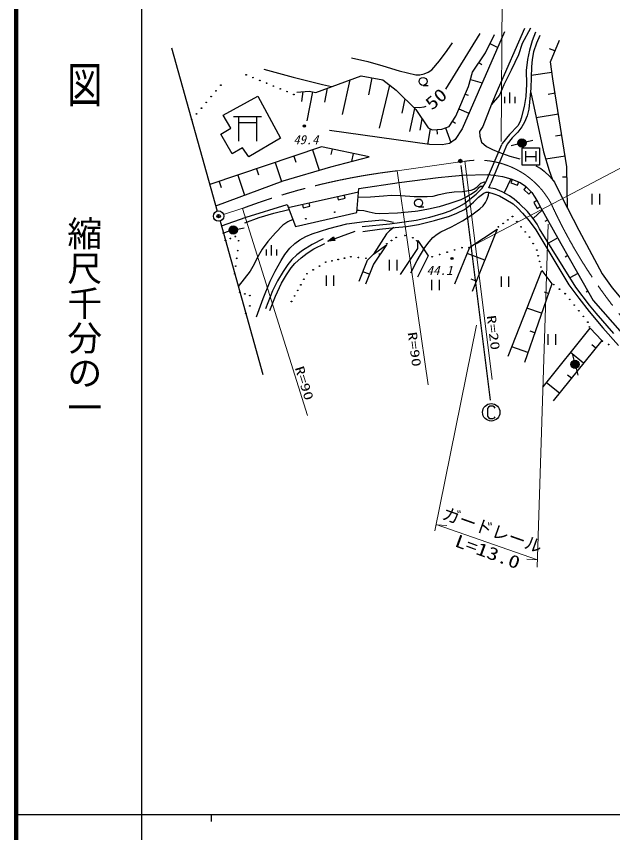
# Model space of a CAD drawing. Units: millimetres, scale not verified. Extents: x 40000 to 680000, y 20000 to 380000.
# Drawn here: x 40000 to 125736, y 202409 to 319694 of the extents above; entities that cross this region are included whole.
import ezdxf
from ezdxf.enums import TextEntityAlignment as Align

# ---------------------------------------------------------------- set-up
doc = ezdxf.new("R2010")
doc.units = ezdxf.units.MM
doc.header["$LTSCALE"] = 1000
doc.header["$PDMODE"] = 32
doc.header["$PDSIZE"] = 500
doc.linetypes.add('CHAIN', pattern=[18.5, 12, -1.5, 3.5, -1.5])
for name, color, linetype, lineweight in [('M-BGD', 7, 'Continuous', 25), ('M-BGD-EXST', 7, 'Continuous', 25), ('M-BMK', 2, 'CHAIN', 13), ('M-BMK-OTRS', 5, 'Continuous', 25), ('M-BMK-SRVR', 3, 'Continuous', 25), ('M-STR-HTXT', 7, 'Continuous', 13), ('M-TTL', 2, 'Continuous', 140), ('M-TTL-BAND', 7, 'Continuous', 25)]:
    doc.layers.add(name, color=color, linetype=linetype, lineweight=lineweight)
doc.layers.add('M-OTRS', color=6, linetype='Continuous')
doc.styles.add('@ＭＳ ゴシック', font='')
doc.styles.add('ＭＳ ゴシック', font='')
doc.styles.get('@ＭＳ ゴシック').set_extended_font_data('@MS Gothic')
doc.styles.get('ＭＳ ゴシック').set_extended_font_data('MS Gothic')

msp = doc.modelspace()

# ---------------------------------------------------------------- linework, layer by layer
at = {"layer": 'M-BGD'}
for p, q in [((113057, 317951), (109272, 309323)), ((113939, 317981), (112739, 315809)), ((101735, 309229), (106697, 317208)), ((110192, 317449), (104073, 303540)), ((107453, 314461), (108733, 317093)), ((108093, 315777), (109216, 315231)), ((112739, 315809), (112196, 314152)), ((116772, 313151), (118072, 316285)), ((105567, 311651), (107453, 314461)), ((117422, 314718), (116629, 315047)), ((112196, 314152), (111138, 311980)), ((117154, 310705), (116772, 313151)), ((106510, 313056), (106915, 312784)), ((111138, 311980), (110109, 309865)), ((83045, 308774), (89554, 311157)), ((89554, 311157), (92685, 310553)), ((91119, 310855), (90644, 308392)), ((104993, 309592), (105567, 311651)), ((117009, 311645), (114027, 311176)), ((87927, 310561), (86863, 305587)), ((93645, 309823), (92171, 303620)), ((92685, 310553), (94606, 309094)), ((98472, 309779), (99222, 309779)), ((105280, 310621), (106980, 310147)), ((110109, 309865), (109481, 308379)), ((117460, 308565), (117154, 310705)), ((80341, 308810), (82084, 308952)), ((81213, 308881), (80979, 307448)), ((82564, 308863), (81744, 304670)), ((82084, 308952), (83045, 308774)), ((84672, 309370), (84298, 307343)), ((94606, 309094), (97416, 306319)), ((103178, 305359), (104993, 309592)), ((104539, 308534), (104976, 308347)), ((109272, 309323), (108319, 307074)), ((110924, 308732), (110924, 307232)), ((113955, 308735), (115810, 300241)), ((117483, 308634), (116466, 308474)), ((119142, 298094), (117460, 308565)), ((69730, 305498), (74722, 308229)), ((74722, 308229), (77997, 302194)), ((95856, 307860), (95432, 305802)), ((109481, 308379), (108284, 306982)), ((110174, 308132), (110174, 307232)), ((111674, 308132), (111674, 307232)), ((97261, 306472), (96512, 303126)), ((97416, 306319), (99194, 303652)), ((103632, 306417), (105068, 305802)), ((108319, 307074), (107049, 303845)), ((70823, 303618), (69730, 305498)), ((71227, 305300), (75227, 305300)), ((71947, 305300), (71947, 301780)), ((74507, 305300), (74507, 301780)), ((98305, 304986), (98004, 303332)), ((102218, 303865), (103178, 305359)), ((117957, 305622), (114745, 305117)), ((71947, 304420), (74507, 304420)), ((101151, 303474), (102218, 303865)), ((102698, 304612), (103130, 304334)), ((107049, 303845), (106599, 303157)), ((69381, 302780), (70823, 303618)), ((71034, 299918), (69381, 302780)), ((99378, 301264), (85026, 303279)), ((99479, 303527), (99118, 301300)), ((99194, 303652), (99764, 303403)), ((99764, 303403), (101151, 303474)), ((100457, 303438), (100491, 302779)), ((101684, 303669), (102460, 301554)), ((104073, 303540), (103077, 301975)), ((106599, 303157), (106622, 302455)), ((118431, 302611), (117521, 302468)), ((77997, 302194), (73417, 299487)), ((102295, 301441), (101227, 301228)), ((103077, 301975), (102295, 301441)), ((106622, 302455), (106887, 301608)), ((106887, 301608), (107575, 300973)), ((113271, 301651), (114237, 301913)), ((83898, 300947), (67825, 295509)), ((72507, 300792), (71034, 299918)), ((73417, 299487), (72507, 300792)), ((82559, 300494), (83545, 297581)), ((90709, 299496), (83898, 300947)), ((85404, 300627), (85233, 299826)), ((101227, 301228), (99378, 301264)), ((107518, 295858), (109796, 301271)), ((107575, 300973), (108449, 300550)), ((110376, 300896), (108199, 295719)), ((108449, 300550), (109348, 300179)), ((112114, 301335), (111149, 301071)), ((112702, 298318), (112702, 300818)), ((112702, 300818), (115202, 300818)), ((113202, 300318), (113202, 298818)), ((114702, 300318), (114702, 298818)), ((115202, 300818), (115202, 298318)), ((79880, 299588), (80164, 298747)), ((85231, 298075), (90709, 299496)), ((88415, 299985), (88171, 298838)), ((109348, 300179), (110936, 299624)), ((110936, 299624), (112365, 299227)), ((113202, 299568), (114702, 299568)), ((115810, 300241), (116605, 297551)), ((118905, 299599), (116129, 299163)), ((77201, 298681), (78118, 295972)), ((78361, 296061), (85231, 298075)), ((115202, 298318), (112702, 298318)), ((119236, 292139), (119142, 298094)), ((71843, 296868), (72811, 294008)), ((74522, 297775), (74805, 296939)), ((100632, 296529), (102634, 296752)), ((102634, 296752), (104175, 296855)), ((104175, 296855), (107769, 296974)), ((107769, 296974), (108643, 296893)), ((108643, 296893), (109910, 296705)), ((116605, 297551), (117050, 296350)), ((68672, 292477), (78361, 296061)), ((69164, 295962), (69462, 295081)), ((89228, 294976), (95038, 295829)), ((95038, 295829), (100632, 296529)), ((107930, 295061), (108204, 295732)), ((109910, 296705), (111081, 296336)), ((111081, 296336), (110152, 294314)), ((111081, 296336), (112426, 295815)), ((111287, 296256), (111106, 295790)), ((111106, 295790), (112039, 295428)), ((112039, 295428), (112220, 295895)), ((112426, 295815), (113179, 295284)), ((119165, 296605), (118506, 296595)), ((79096, 292214), (89193, 294501)), ((88971, 291532), (89228, 294976)), ((108861, 294911), (107930, 295061)), ((109847, 294486), (108861, 294911)), ((110890, 293896), (109847, 294486)), ((113288, 295180), (112942, 294818)), ((112942, 294818), (113665, 294127)), ((113179, 295284), (113743, 294788)), ((113665, 294127), (114011, 294489)), ((113743, 294788), (114120, 294384)), ((86181, 293819), (86291, 293331)), ((86291, 293331), (87267, 293552)), ((87267, 293552), (87156, 294040)), ((111575, 293430), (110890, 293896)), ((112355, 292773), (111575, 293430)), ((114120, 294384), (114531, 293717)), ((114817, 293219), (114384, 292970)), ((114531, 293717), (114958, 292998)), ((118373, 293826), (120866, 288952)), ((122725, 294182), (122725, 292682)), ((123865, 292682), (123865, 294182)), ((73041, 290835), (78925, 292654)), ((78925, 292654), (80158, 289483)), ((81132, 292675), (81243, 292188)), ((81243, 292188), (82218, 292409)), ((82218, 292409), (82108, 292896)), ((97827, 292307), (98577, 292307)), ((113478, 291664), (112355, 292773)), ((114384, 292970), (114882, 292103)), ((114882, 292103), (115316, 292352)), ((114958, 292998), (115421, 292177)), ((115421, 292177), (118301, 287066)), ((80158, 289483), (88971, 291532)), ((114327, 290651), (113478, 291664)), ((114327, 290651), (115602, 291855)), ((69474, 289606), (73041, 290835)), ((114874, 289815), (114327, 290651)), ((115231, 289156), (114874, 289815)), ((116402, 290438), (115974, 290196)), ((70618, 288817), (69664, 288516)), ((71777, 289119), (72756, 289322)), ((84764, 287410), (88691, 288834)), ((105201, 286534), (109140, 289123)), ((109140, 289123), (105529, 280152)), ((120422, 280787), (115231, 289156)), ((120866, 288952), (124239, 282695)), ((84764, 287410), (85609, 288014)), ((85800, 287488), (84764, 287410)), ((85027, 287506), (85598, 287926)), ((85735, 287549), (85027, 287506)), ((85178, 287560), (85588, 287837)), ((85670, 287611), (85178, 287560)), ((85403, 287642), (85578, 287748)), ((85605, 287673), (85403, 287642)), ((85578, 287748), (85605, 287673)), ((85588, 287837), (85670, 287611)), ((85598, 287926), (85735, 287549)), ((85609, 288014), (85800, 287488)), ((97709, 286352), (97743, 287490)), ((97743, 287490), (99192, 285282)), ((117847, 287883), (116495, 287119)), ((75905, 286212), (75905, 285312)), ((76655, 286812), (76655, 285312)), ((77405, 286212), (77405, 285312)), ((93230, 286856), (91331, 284064)), ((91360, 285500), (93230, 286856)), ((95224, 282625), (97709, 286352)), ((103049, 281246), (105201, 286534)), ((118301, 287066), (120663, 282822)), ((90468, 284685), (91360, 285500)), ((92280, 285460), (92129, 285562)), ((99192, 285282), (97674, 282211)), ((107334, 284638), (104838, 285642)), ((119274, 285318), (118917, 285116)), ((89295, 281648), (90468, 284685)), ((91331, 284064), (90192, 281200)), ((93614, 284698), (93614, 283198)), ((94754, 283198), (94754, 284698)), ((90761, 282632), (89820, 283006)), ((110693, 270881), (115558, 283187)), ((115558, 283187), (117002, 281275)), ((120702, 282754), (119591, 282126)), ((120663, 282822), (122949, 278861)), ((124239, 282695), (125680, 280687)), ((84525, 282459), (84525, 280959)), ((85665, 280959), (85665, 282459)), ((99698, 281833), (99698, 280333)), ((100838, 280333), (100838, 281833)), ((106131, 281647), (105379, 281950)), ((109684, 282327), (109684, 280827)), ((110824, 280827), (110824, 282327)), ((117002, 281275), (113063, 269969)), ((122423, 278198), (120422, 280787)), ((125680, 280687), (126891, 279220)), ((116510, 279862), (115912, 280070)), ((122169, 280211), (121905, 280062)), ((123381, 277061), (122423, 278198)), ((122949, 278861), (130976, 269690)), ((115525, 277035), (113416, 277770)), ((125901, 274116), (123381, 277061)), ((115740, 266457), (122487, 274890)), ((122487, 274890), (124174, 273112)), ((114540, 274209), (113873, 274441)), ((116406, 274009), (116406, 272509)), ((117546, 272509), (117546, 274009)), ((113556, 271382), (111214, 272198)), ((124174, 273112), (117199, 264451)), ((123302, 272030), (122736, 272486)), ((121558, 269864), (119678, 271379)), ((120179, 270276), (119940, 271247)), ((120468, 269111), (120711, 268141)), ((119815, 267699), (119252, 268151)), ((118071, 265533), (116204, 267037))]:
    msp.add_line(p, q, dxfattribs=at)
for points in [[(114636, 317426), (114157, 316182), (113761, 314856), (113500, 313496), (113312, 311925), (113340, 309935), (113240, 308197), (112992, 306733), (112582, 305056), (112435, 304596), (112086, 303985), (110908, 302715), (109866, 301404), (109796, 301271)], [(115250, 316949), (114775, 315846), (114375, 314614), (114172, 313493), (114083, 312431), (113952, 309396), (113678, 306338), (113433, 305386), (113073, 304485), (112693, 303827), (112080, 303043), (111262, 302225), (110579, 301336), (110376, 300896)], [(88193, 313733), (90531, 313188), (92685, 312581), (95047, 311865), (97414, 311286), (98017, 311309), (98642, 311439), (99202, 311668), (99720, 312026), (100822, 313305), (101927, 314764), (102703, 315879)], [(75574, 312087), (79821, 310938), (84024, 309905), (85308, 309603)], [(97106, 306625), (97907, 306600), (98634, 306704), (98916, 306767)], [(114670, 298200), (115384, 297826), (115902, 297436), (116746, 296643), (117377, 295849), (118373, 293826)], [(89134, 293713), (90934, 293753), (92777, 293902), (93882, 293977), (95281, 293958), (97201, 293811), (99044, 293795), (99910, 293877), (100811, 294078), (101870, 294337), (102968, 294493), (104162, 294549), (105385, 294714), (105751, 294852), (106256, 295181), (106764, 295724), (107326, 295920), (107518, 295858)], [(89724, 289497), (93704, 289896), (97502, 290387), (99450, 290845), (101398, 291413), (102394, 291769), (103671, 292350), (104426, 292808), (105218, 293418), (106115, 294150), (106962, 294996), (107518, 295858)], [(89818, 288795), (92194, 289136), (94483, 289363), (96074, 289503), (97806, 289766), (100138, 290345), (102257, 290974), (103339, 291410), (104410, 291959), (105076, 292408), (105737, 292989), (106441, 293700), (107205, 294300), (107545, 294439), (107898, 294414), (108672, 294210), (109443, 293891), (110397, 293394), (111405, 292741), (112103, 292148), (112791, 291421), (113740, 290319), (114687, 289033), (119439, 281123), (120846, 279178), (122336, 277293), (124312, 274940), (126579, 272407)], [(107023, 295236), (106755, 295222), (106443, 294997), (106071, 294584), (105578, 294245), (104761, 293740), (103917, 293345), (102340, 292783), (100781, 292335), (99255, 291971), (97714, 291712), (97319, 291663)], [(96705, 282844), (97633, 284619), (98746, 286495), (99331, 287306), (99877, 287906), (100494, 288418), (101018, 288732), (102564, 289443), (104146, 290303), (105494, 291167), (106656, 292038), (107092, 292451), (107466, 292947), (107705, 293445), (107862, 294023), (107925, 294355)], [(72859, 290029), (74931, 290772), (77043, 291417), (79199, 291950)], [(97319, 291663), (94808, 291429), (92273, 291299), (91583, 291353), (90739, 291550), (89967, 291739), (89269, 291800), (88991, 291795)], [(79758, 290512), (79032, 290155), (78308, 289684), (77239, 288599), (76163, 287327), (75361, 286235), (74610, 285017), (74203, 284102), (73616, 283070), (71904, 280902)], [(74514, 276510), (75476, 279140), (76515, 281659), (77206, 283103), (78055, 284631), (78610, 285464), (79344, 286367), (80064, 287063), (80740, 287566), (81612, 288059), (82536, 288458), (84930, 289201), (87505, 289891), (90047, 290222), (92633, 290444), (94241, 290132)], [(94291, 289362), (93643, 288882), (93236, 288450), (91360, 285500)], [(84120, 287724), (82522, 286894), (81127, 286041), (80327, 285435), (79598, 284750), (79017, 284051), (78345, 283054), (77569, 281713), (76846, 280233), (75812, 277675)], [(76440, 277447), (77263, 279488), (78139, 281360), (78836, 282575), (79532, 283572), (80059, 284188), (80936, 285008), (81804, 285675), (82780, 286276), (84377, 287067)]]:
    msp.add_lwpolyline(points, dxfattribs=at)
for centre, radius in [((73036, 311296), 50), ((74018, 310892), 50), ((98472, 310349), 570), ((69399, 309815), 50), ((74999, 310488), 50), ((75981, 310084), 50), ((76962, 309680), 50), ((68702, 308985), 50), ((77944, 309276), 50), ((78925, 308872), 50), ((79907, 308467), 50), ((67308, 307327), 50), ((68005, 308156), 50), ((66612, 306498), 50), ((65915, 305669), 50), ((65218, 304840), 50), ((81409, 303931), 150), ((81409, 303931), 90), ((81409, 303931), 30), ((112692, 301494), 600), ((112692, 301494), 528), ((112692, 301494), 456), ((112692, 301494), 384), ((112692, 301494), 312), ((112692, 301494), 240), ((112692, 301494), 168), ((112692, 301494), 96), ((112692, 301494), 24), ((97827, 292877), 570), ((85771, 291551), 50), ((111344, 290935), 50), ((81633, 290614), 50), ((109982, 289949), 50), ((110663, 290442), 50), ((111953, 290196), 50), ((71190, 288997), 600), ((71190, 288997), 528), ((71190, 288997), 456), ((71190, 288997), 384), ((71190, 288997), 312), ((71190, 288997), 240), ((71190, 288997), 168), ((71190, 288997), 96), ((71190, 288997), 24), ((109301, 289457), 50), ((112561, 289457), 50), ((113170, 288718), 50), ((70062, 287498), 50), ((70775, 287778), 50), ((71487, 288058), 50), ((71959, 287452), 50), ((93932, 287478), 50), ((94606, 287935), 50), ((95866, 288196), 50), ((96997, 287891), 50), ((97562, 287457), 50), ((113779, 287979), 50), ((93258, 287022), 50), ((103008, 286131), 50), ((104085, 286457), 50), ((105085, 286457), 50), ((114300, 287044), 50), ((71824, 286037), 50), ((87183, 284957), 50), ((88085, 285153), 50), ((89172, 285044), 50), ((99779, 285153), 50), ((100855, 285479), 50), ((101932, 285805), 50), ((102638, 284911), 150), ((114822, 286110), 50), ((115025, 285298), 50), ((71544, 283809), 50), ((71684, 284923), 50), ((83579, 283820), 50), ((84477, 284370), 50), ((85379, 284566), 50), ((86281, 284761), 50), ((90259, 284935), 50), ((102638, 284911), 90), ((102638, 284911), 30), ((115228, 284487), 50), ((71403, 282695), 50), ((81782, 282718), 50), ((82680, 283269), 50), ((115430, 283675), 50), ((81339, 281919), 50), ((80452, 280319), 50), ((80895, 281119), 50), ((117259, 281153), 50), ((118085, 280501), 50), ((72142, 280048), 50), ((72859, 279810), 50), ((73575, 279571), 50), ((80008, 279519), 50), ((118911, 279849), 50), ((73575, 278089), 50), ((79565, 278719), 50), ((119563, 279032), 50), ((120215, 278214), 50), ((72998, 276982), 50), ((120867, 277397), 50), ((121519, 276580), 50), ((122171, 275763), 50), ((122389, 275067), 50), ((124260, 273022), 50), ((125151, 272544), 50), ((120323, 269693), 600), ((120323, 269693), 528), ((120323, 269693), 456), ((120323, 269693), 384), ((120323, 269693), 312), ((120323, 269693), 240), ((120323, 269693), 168), ((120323, 269693), 96), ((120323, 269693), 24)]:
    msp.add_circle(centre, radius, dxfattribs=at)
at = {"layer": 'M-BGD-EXST'}
for p, q in [((103907, 298259), (108121, 264527)), ((107872, 263554), (107722, 263354)), ((107722, 263354), (107722, 262254)), ((108072, 263704), (107872, 263554)), ((108522, 263704), (108072, 263704)), ((108722, 263554), (108522, 263704)), ((108822, 263404), (108722, 263554)), ((107722, 262254), (107872, 262054)), ((107872, 262054), (108072, 261904)), ((108072, 261904), (108522, 261904)), ((108522, 261904), (108722, 262004)), ((108722, 262004), (108822, 262154))]:
    msp.add_line(p, q, dxfattribs=at)
for centre, radius in [((103838, 298906), 250), ((103838, 298906), 150), ((103838, 298906), 50), ((108272, 262804), 1250)]:
    msp.add_circle(centre, radius, dxfattribs=at)
at = {"layer": 'M-BMK'}
for p, q in [((94769, 297505), (104479, 298865)), ((69800, 291224), (72585, 292118))]:
    msp.add_line(p, q, dxfattribs=at)
for centre, radius, start, end in [((106421, 287135), 11889, 27.82648, 99.40015), ((105847, 203517), 94639, 96.72217, 110.5766), ((184890, 323823), 74749, 204.61816, 222.92305)]:
    msp.add_arc(centre, radius, start, end, dxfattribs=at)
at = {"layer": 'M-BMK-OTRS'}
for p, q in [((62332, 315167), (68884, 291717)), ((69288, 290273), (75438, 268242))]:
    msp.add_line(p, q, dxfattribs=at)
at = {"layer": 'M-BMK-SRVR'}
for radius in [750, 30]:
    msp.add_circle((69086, 290995), radius, dxfattribs=at)
at = {"layer": 'M-OTRS'}
msp.add_point((69086, 290995), dxfattribs=at)
at = {"layer": 'M-STR-HTXT'}
for p, q in [((109702, 301687), (109898, 331183)), ((105972, 286931), (141843, 305758)), ((108402, 267513), (104479, 298865)), ((99226, 266734), (94760, 297504)), ((72537, 292103), (81884, 262335)), ((114891, 240539), (116451, 289843)), ((106157, 275316), (100153, 245765)), ((100337, 246670), (114926, 241629)), ((100342, 246640), (101897, 246550)), ((114926, 241629), (113371, 241722))]:
    msp.add_line(p, q, dxfattribs=at)
at = {"layer": 'M-TTL'}
msp.add_line((40000, 380000), (40000, 20000), dxfattribs=at)
at = {"layer": 'M-TTL-BAND'}
for p, q in [((58000, 370000), (58000, 20000)), ((40000, 205000), (579000, 205000)), ((68000, 205000), (68000, 204000))]:
    msp.add_line(p, q, dxfattribs=at)

# ---------------------------------------------------------------- texts
at = {"layer": 'M-BGD', "style": 'ＭＳ ゴシック', "width": 1.25}
msp.add_text('50', height=1833, rotation=40.6, dxfattribs=at).set_placement((100108, 305700), align=Align.BOTTOM_LEFT)
at = {"layer": 'M-BGD', "style": 'ＭＳ ゴシック', "oblique": 15}
msp.add_text('49.4', height=1320, dxfattribs=at).set_placement((79825, 300921), align=Align.BOTTOM_LEFT)
at = {"layer": 'M-BGD', "style": 'ＭＳ ゴシック', "oblique": 15, "width": 1.05}
msp.add_text('44.1', height=1320, dxfattribs=at).set_placement((98960, 282146), align=Align.BOTTOM_LEFT)
at = {"layer": 'M-STR-HTXT', "style": 'ＭＳ ゴシック'}
for s, height, rotation, width, p in [('R=20', 1320, 277.2, 1.4, (107229, 276615)), ('R=90', 1320, 277.7, 1.4, (95867, 274209)), ('R=90', 1320, 287.3, 1.4, (79647, 269075)), ('L=13.0', 1833, 339.8, 1.3, (102701, 243074))]:
    msp.add_text(s, height=height, rotation=rotation, dxfattribs=dict(at, width=width)).set_placement(p, align=Align.BOTTOM_LEFT)
msp.add_text('ガードレール', height=1833, rotation=340.5, dxfattribs=at).set_placement((100902, 247006), align=Align.BOTTOM_LEFT)
at = {"layer": 'M-TTL-BAND', "style": '@ＭＳ ゴシック', "width": 1.4}
msp.add_text('平  面  図', height=3666, rotation=270, dxfattribs=at).set_placement((49777, 306475), align=Align.MIDDLE_RIGHT)
at = {"layer": 'M-TTL-BAND', "style": '@ＭＳ ゴシック'}
msp.add_text('縮尺千分の一', height=3666, rotation=270, dxfattribs=at).set_placement((49777, 261030), align=Align.MIDDLE_RIGHT)

doc.saveas('drawing.dxf')
